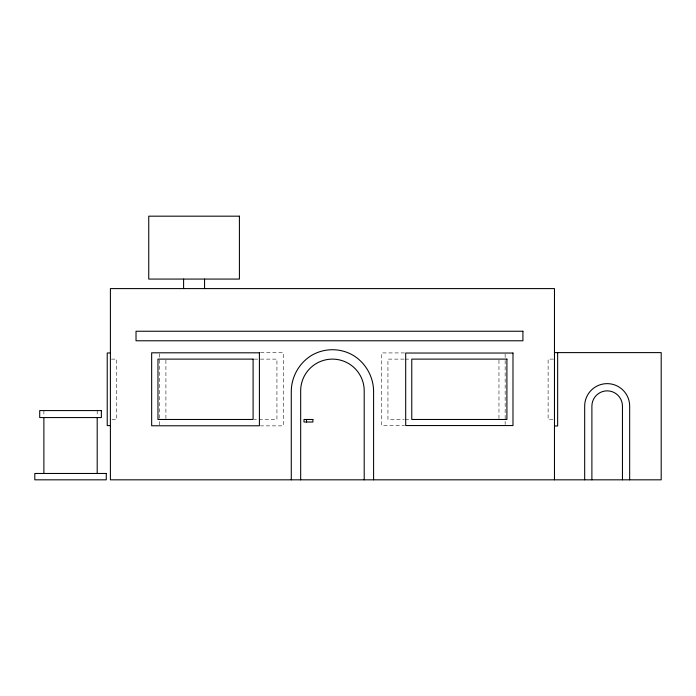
<?xml version="1.0" encoding="UTF-8"?>
<svg xmlns="http://www.w3.org/2000/svg" width="696" height="696" viewBox="0 0 696 696"><rect width="100%" height="100%" fill="white"/><g stroke="black" fill="none" stroke-linecap="round" stroke-linejoin="round"><path stroke-width="0.52" stroke-dasharray="3.48 2.61" d="M260.513 352.724L283.324 352.724L283.324 425.865L260.513 425.865M404.489 352.924L381.756 352.924L381.756 425.665L404.489 425.665M111.456 359.119L116.754 359.119L116.754 419.47L111.456 419.47M254.292 359.119L276.93 359.119L276.93 419.47L254.292 419.47M404.115 359.119L387.942 359.119L387.942 419.47L404.115 419.47M405.194 359.119L410.579 359.119M553.416 359.119L548.117 359.119L548.117 419.47L553.416 419.47M405.194 419.47L410.579 419.47M505.148 354.012L505.148 359.44M505.148 360.528L505.148 420.236M505.148 421.315L505.148 424.577M498.962 360.197L498.962 419.47M165.909 360.197L165.909 419.47M159.514 353.803L159.514 420.488M159.514 421.558L159.514 425.865M97.196 410.579L97.196 415.564M43.883 410.579L43.883 415.564"/><path stroke-width="1.04" d="M554.468 352.611L661.2 352.611L661.2 479.822L110.403 479.822L110.403 288.596L554.468 288.596L554.468 479.822M110.403 352.985L107.228 352.985L107.228 425.604L110.403 425.604M554.468 425.969L557.644 425.969L557.644 352.611M629.663 479.822L629.663 406.133A22.489 22.489 0 0 0 607.173 383.635A22.489 22.489 0 0 0 584.675 406.133L584.675 479.822M622.45 479.822L622.45 406.133A15.277 15.277 0 0 0 607.173 390.856A15.277 15.277 0 0 0 591.896 406.133L591.896 479.822M373.595 479.822L373.595 391.822C373.674 377.119 365.844 363.06 353.29 355.395A41.168 41.168 0 0 0 311.582 355.395C299.028 363.06 291.198 377.119 291.276 391.822L291.276 479.822M364.199 479.822L364.199 391.822A31.781 31.781 0 0 0 332.436 359.119A31.781 31.781 0 0 0 300.672 391.822L300.672 479.822M306.536 419.47L306.536 422.011M204.563 279.07L204.563 288.596M183.596 279.07L183.596 288.596M97.196 417.565L97.196 473.471M43.883 417.565L43.883 473.471M239.415 216.178L148.744 216.178L148.744 279.07L239.415 279.07L239.415 216.178M522.922 331.244L136.024 331.244L136.024 340.779L522.922 340.779L522.922 331.244M259.408 352.811L151.658 352.811L151.658 425.778L259.408 425.778L259.408 352.811M512.987 353.037L405.69 353.037L405.69 425.552L512.987 425.552L512.987 353.037M253.1 359.119L157.966 359.119L157.966 419.47L253.1 419.47L253.1 359.119M506.905 359.119L411.771 359.119L411.771 419.47L506.905 419.47L506.905 359.119M101.372 410.579L39.707 410.579L39.707 417.565L101.372 417.565L101.372 410.579M312.887 419.47L303.995 419.47L303.995 422.011L312.887 422.011L312.887 419.47M106.27 473.471L34.8 473.471L34.8 479.822L106.27 479.822L106.27 473.471"/></g></svg>
